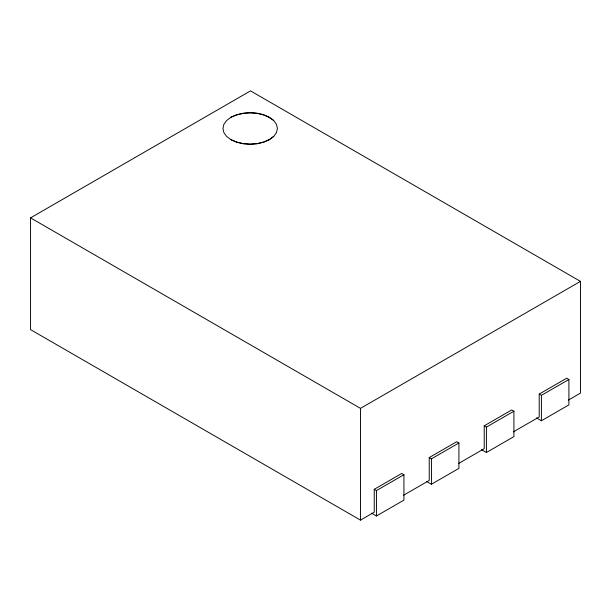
<?xml version="1.0" encoding="UTF-8"?>
<svg xmlns="http://www.w3.org/2000/svg" width="611" height="611" viewBox="0 0 611 611"><rect width="100%" height="100%" fill="white"/><g stroke="black" fill="none" stroke-linecap="round" stroke-linejoin="round"><path stroke-width="0.92" d="M273.751 136.406L276.47 132.618L277.394 128.425L276.47 124.354L273.751 120.566L269.42 117.304L263.784 114.807L257.216 113.241L250.174 112.707L243.125 113.241L236.564 114.807L230.92 117.304L226.597 120.566L223.878 124.354L222.946 128.547L223.878 132.618L226.597 136.406L230.92 139.667L236.564 142.164L243.125 143.73L250.174 144.265L257.216 143.73L263.784 142.164L269.42 139.667L273.751 136.406L269.42 139.537L263.784 142.035L257.216 143.608L250.174 144.143L243.125 143.608L236.564 142.035L230.92 139.667M371.572 513.179L376.437 515.99L403.932 500.119L403.932 474.716L401.733 473.449L374.238 489.319L374.238 512.178L360.49 520.121L30.55 329.627L30.55 217.875L250.51 90.879L580.45 281.373L580.45 393.125L568.322 400.129M30.55 217.875L360.49 408.362L580.45 281.373M403.352 495.376L429.228 480.437L429.228 457.578L456.723 441.7L458.922 442.967L458.922 468.37L431.427 484.24L426.562 481.43M458.342 463.627L484.218 448.688L484.218 425.829L511.713 409.95L513.912 411.218L513.912 436.621L486.417 452.491L481.552 449.688M513.332 431.878L539.207 416.939L539.207 394.08L566.702 378.201L568.902 379.477L568.902 404.872L541.407 420.75L536.542 417.939M374.238 489.319L376.437 490.595L403.932 474.716M429.228 457.578L431.427 458.846L458.922 442.967M484.218 425.829L486.417 427.097L513.912 411.218M539.207 394.08L541.407 395.348L568.902 379.477M273.751 120.566C262.295 111.072 243.919 110.835 230.92 117.304M541.407 395.348L541.407 420.75M486.417 427.097L486.417 452.491M431.427 458.846L431.427 484.24M376.437 490.595L376.437 515.99M360.49 408.362L360.49 520.121"/></g></svg>
